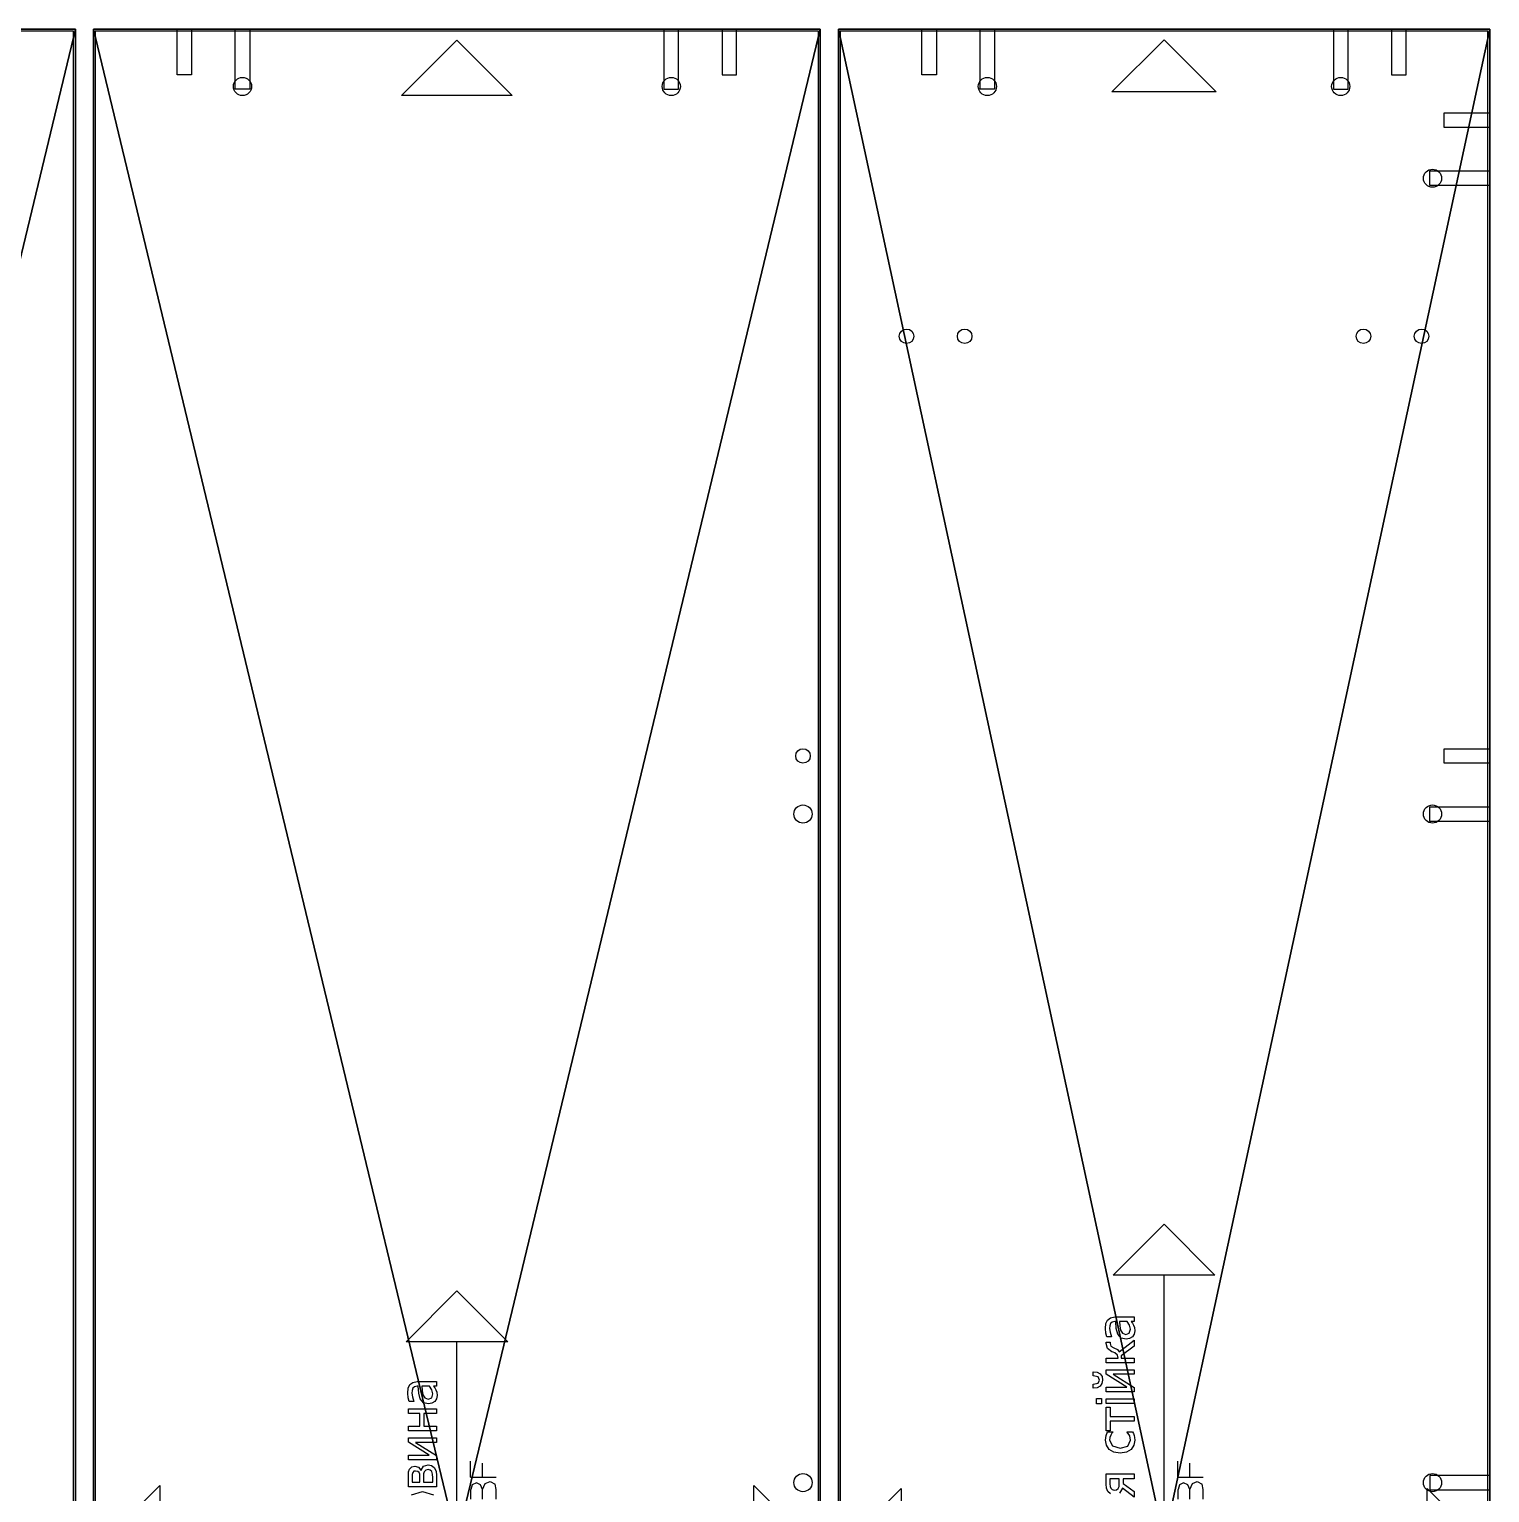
# Model space of a CAD drawing. Header units: millimetres. Extents: x -3498 to 36, y -676 to 1664.
# Drawn here: x -1991 to -1188, y 858 to 1664 of the extents above; entities that cross this region are included whole.
import ezdxf

# ---------------------------------------------------------------- set-up
doc = ezdxf.new("R2010")
doc.units = ezdxf.units.MM
doc.header["$LTSCALE"] = 25.4
doc.layers.get('0').update_dxf_attribs({"true_color": 0xffffff})
for name, color, linetype, true_color in [('ABF-DSIDE-8', 32, 'Continuous', 0xcc5400), ('ABF_cuttingLines', 134, 'Continuous', 0x009987), ('ABF_edgeBanding', 252, 'Continuous', 0x777799), ('ABF_Label', 36, 'Continuous', 0x664400), ('DEPTH12-$38878', 34, 'Continuous', 0xaa4400), ('DEPTH13', 32, 'Continuous', 0xcc6600), ('DEPTH13_5-$89199', 172, 'Continuous', 0x0000cc), ('DEPTH14-$89260', 22, 'Continuous', 0xcc4400)]:
    doc.layers.add(name, color=color, linetype=linetype, true_color=true_color)

# ---------------------------------------------------------------- blocks, each defined once
blk = doc.blocks.new('Group54#1')
at = {"layer": 'DEPTH14-$89260', "color": 0}
blk.add_circle((-31.5, -32), 5, dxfattribs=at)
blk = doc.blocks.new('Group56#1')
at = {"layer": 'ABF-DSIDE-8', "color": 0, "extrusion": (-1, 0, 0)}
for centre in [(0, -9), (32, -9)]:
    blk.add_circle(centre, 4, dxfattribs=at)
blk = doc.blocks.new('Group57#1')
at = {"layer": 'ABF-DSIDE-8', "color": 0}
for points in [[(0, -4, 0), (-25, -4, 0), (-25, 4, 0), (0, 4, 0), (0, -4, 0)], [(0, -36, 0), (-33, -36, 0), (-33, -28, 0), (0, -28, 0), (0, -36, 0)]]:
    blk.add_polyline3d(points, close=True, dxfattribs=at)
blk = doc.blocks.new('Group66#1')
at = {"layer": 'DEPTH14-$89260', "color": 0}
blk.add_circle((-31.5, 32), 5, dxfattribs=at)
blk = doc.blocks.new('Group68#1')
at = {"layer": 'ABF-DSIDE-8', "color": 0, "extrusion": (-1, 0, 0)}
blk.add_circle((-32, -9), 4, dxfattribs=at)
blk = doc.blocks.new('Group69#1')
at = {"layer": 'ABF-DSIDE-8', "color": 0}
blk.add_polyline3d([(0, 36, 0), (-33, 36, 0), (-33, 28, 0), (0, 28, 0), (0, 36, 0)], close=True, dxfattribs=at)
blk = doc.blocks.new('Group70#1')
at = {"layer": 'DEPTH14-$89260', "color": 0}
blk.add_circle((-31.5, -32), 5, dxfattribs=at)
blk = doc.blocks.new('Group72#1')
at = {"layer": 'ABF-DSIDE-8', "color": 0, "extrusion": (-1, 0, 0)}
for centre in [(0, -9), (32, -9)]:
    blk.add_circle(centre, 4, dxfattribs=at)
blk = doc.blocks.new('Group73#1')
at = {"layer": 'ABF-DSIDE-8', "color": 0}
for points in [[(0, -4, 0), (-25, -4, 0), (-25, 4, 0), (0, 4, 0), (0, -4, 0)], [(0, -36, 0), (-33, -36, 0), (-33, -28, 0), (0, -28, 0), (0, -36, 0)]]:
    blk.add_polyline3d(points, close=True, dxfattribs=at)
blk = doc.blocks.new('Group82#1')
at = {"layer": 'DEPTH14-$89260', "color": 0}
blk.add_circle((-32, -31.5), 5, dxfattribs=at)
blk = doc.blocks.new('Group84#1')
at = {"layer": 'ABF-DSIDE-8', "color": 0, "extrusion": (0, -1, 0)}
for centre in [(-32, -9), (0, -9)]:
    blk.add_circle(centre, 4, dxfattribs=at)
blk = doc.blocks.new('Group85#1')
at = {"layer": 'ABF-DSIDE-8', "color": 0}
for points in [[(-36, 0, 0), (-36, -33, 0), (-28, -33, 0), (-28, 0, 0), (-36, 0, 0)], [(-4, 0, 0), (-4, -25, 0), (4, -25, 0), (4, 0, 0), (-4, 0, 0)]]:
    blk.add_polyline3d(points, close=True, dxfattribs=at)
blk = doc.blocks.new('Group86#1')
at = {"layer": 'DEPTH14-$89260', "color": 0}
blk.add_circle((32, -31.5), 5, dxfattribs=at)
blk = doc.blocks.new('Group88#1')
at = {"layer": 'ABF-DSIDE-8', "color": 0, "extrusion": (0, -1, 0)}
for centre in [(0, -9), (32, -9)]:
    blk.add_circle(centre, 4, dxfattribs=at)
blk = doc.blocks.new('Group89#1')
at = {"layer": 'ABF-DSIDE-8', "color": 0}
for points in [[(4, 0, 0), (4, -25, 0), (-4, -25, 0), (-4, 0, 0), (4, 0, 0)], [(36, 0, 0), (36, -33, 0), (28, -33, 0), (28, 0, 0), (36, 0, 0)]]:
    blk.add_polyline3d(points, close=True, dxfattribs=at)
blk = doc.blocks.new('Group155#1')
at = {"layer": 'DEPTH12-$38878', "color": 0}
blk.add_circle((0, -9), 4, dxfattribs=at)
at = {"layer": 'DEPTH13', "color": 0}
blk.add_circle((32, -9), 4, dxfattribs=at)
blk = doc.blocks.new('Group159#1')
at = {"layer": 'DEPTH12-$38878', "color": 0}
blk.add_circle((0, -9), 4, dxfattribs=at)
at = {"layer": 'DEPTH13', "color": 0}
blk.add_circle((-32, -9), 4, dxfattribs=at)
blk = doc.blocks.new('Group207#1')
at = {"layer": 'ABF_Label', "color": 0}
for p, q in [((33.36, 20.13), (35.21, 20.48)), ((35.21, 20.48), (36.77, 20.25)), ((47.9, 21.89), (47.9, 23.6)), ((47.9, 23.6), (49.77, 23.6)), ((49.77, 21.89), (47.9, 21.89)), ((49.77, 23.6), (49.77, 21.89)), ((53.48, 23.44), (53.29, 24.8)), ((53.29, 24.8), (54.71, 24.8)), ((54.02, 22.39), (53.48, 23.44)), ((54.93, 21.7), (54.02, 22.39)), ((54.71, 24.8), (55.08, 23.09)), ((56.18, 21.46), (54.93, 21.7)), ((55.08, 23.09), (56.18, 22.57)), ((56.18, 22.57), (57.26, 23.08)), ((57.46, 21.69), (56.18, 21.46)), ((57.26, 23.08), (57.64, 24.8)), ((58.35, 22.39), (57.46, 21.69)), ((57.64, 24.8), (59.06, 24.8)), ((58.88, 23.42), (58.35, 22.39)), ((59.06, 24.8), (58.88, 23.42)), ((72.53, 20.33), (74.22, 20.49)), ((74.22, 20.49), (75.92, 20.33)), ((16.36, 18.74), (17.22, 19.66)), ((18.39, 14.5), (16.61, 15.56)), ((17.22, 19.66), (18.33, 20.11)), ((17.89, 18.12), (17.73, 17.41)), ((17.73, 17.41), (17.84, 16.63)), ((17.84, 16.63), (18.24, 16.07)), ((18.37, 18.64), (17.89, 18.12)), ((18.24, 16.07), (18.99, 15.73)), ((18.33, 20.11), (19.82, 20.25)), ((19.01, 18.87), (18.37, 18.64)), ((18.99, 15.73), (19.96, 15.64)), ((19.9, 18.94), (19.01, 18.87)), ((19.82, 20.25), (23.34, 20.25)), ((21.69, 18.94), (19.9, 18.94)), ((19.96, 15.64), (21.69, 15.64)), ((21.69, 15.64), (21.69, 18.94)), ((23.34, 20.25), (23.34, 10.47)), ((30.65, 15.35), (31, 17.57)), ((31, 17.57), (31.92, 19.15)), ((31.92, 19.15), (33.36, 20.13)), ((33.13, 18.08), (32.36, 15.35)), ((35.19, 19.05), (33.13, 18.08)), ((36.08, 18.92), (35.19, 19.05)), ((36.89, 18.61), (36.08, 18.92)), ((36.77, 20.25), (38.1, 19.72)), ((37.56, 18.22), (36.89, 18.61)), ((38.01, 17.88), (37.56, 18.22)), ((38.1, 17.88), (38.01, 17.88)), ((38.1, 19.72), (38.1, 17.88)), ((38.45, 18.8), (38.45, 20.25)), ((38.45, 20.25), (46.75, 20.25)), ((41.77, 18.8), (38.45, 18.8)), ((41.77, 10.47), (41.77, 18.8)), ((46.75, 18.8), (43.42, 18.8)), ((43.42, 18.8), (43.42, 10.47)), ((46.75, 20.25), (46.75, 18.8)), ((48.01, 10.47), (48.01, 20.25)), ((48.01, 20.25), (49.66, 20.25)), ((49.66, 20.25), (49.66, 10.47)), ((52.07, 10.47), (52.07, 20.25)), ((52.07, 20.25), (53.7, 20.25)), ((58.17, 17.76), (53.56, 10.47)), ((53.7, 20.25), (53.7, 13.07)), ((53.7, 13.07), (58.26, 20.25)), ((58.17, 10.47), (58.17, 17.76)), ((58.26, 20.25), (59.8, 20.25)), ((59.8, 20.25), (59.8, 10.47)), ((62.18, 10.47), (62.18, 20.25)), ((62.18, 20.25), (63.83, 20.25)), ((63.83, 20.25), (63.83, 15.99)), ((63.83, 15.99), (64.92, 16.26)), ((64.92, 16.26), (65.69, 17.26)), ((65.69, 17.26), (65.9, 17.77)), ((65.9, 17.77), (66.09, 18.28)), ((66.81, 16.32), (66.07, 15.67)), ((66.07, 15.67), (70.06, 10.47)), ((66.09, 18.28), (67.16, 19.8)), ((67.38, 17.51), (66.81, 16.32)), ((67.16, 19.8), (68.93, 20.25)), ((67.97, 18.55), (67.38, 17.51)), ((69, 18.83), (67.97, 18.55)), ((68.93, 20.25), (69.38, 20.25)), ((69.38, 18.83), (69, 18.83)), ((69.38, 20.25), (69.38, 18.83)), ((70.86, 15.03), (72.22, 16.17)), ((71.23, 20.04), (72.53, 20.33)), ((71.23, 18.37), (71.23, 20.04)), ((71.33, 18.37), (71.23, 18.37)), ((72.87, 18.86), (71.33, 18.37)), ((72.22, 16.17), (74.16, 16.69)), ((74.21, 19.03), (72.87, 18.86)), ((75.1, 15.45), (73.65, 15.19)), ((74.16, 16.69), (76.58, 16.9)), ((75.14, 18.97), (74.21, 19.03)), ((76.58, 15.59), (75.1, 15.45)), ((75.92, 18.7), (75.14, 18.97)), ((75.92, 20.33), (77.16, 19.76)), ((76.41, 18.15), (75.92, 18.7)), ((76.58, 17.22), (76.41, 18.15)), ((76.58, 16.9), (76.58, 17.22)), ((76.58, 12.88), (76.58, 15.59)), ((77.16, 19.76), (77.96, 18.72)), ((77.96, 18.72), (78.22, 17.16)), ((78.22, 17.16), (78.22, 10.47)), ((15.24, 10.47), (18.39, 14.5)), ((17.16, 10.47), (15.24, 10.47)), ((20.06, 14.35), (17.16, 10.47)), ((21.69, 14.35), (20.06, 14.35)), ((21.69, 10.47), (21.69, 14.35)), ((23.34, 10.47), (21.69, 10.47)), ((30.98, 13.09), (30.65, 15.35)), ((31.92, 11.5), (30.98, 13.09)), ((33.37, 10.56), (31.92, 11.5)), ((32.36, 15.35), (33.11, 12.64)), ((33.11, 12.64), (35.19, 11.68)), ((35.21, 10.25), (33.37, 10.56)), ((35.19, 11.68), (36.72, 12.01)), ((36.07, 10.31), (35.21, 10.25)), ((36.83, 10.5), (36.07, 10.31)), ((36.72, 12.01), (38.01, 12.87)), ((37.49, 10.74), (36.83, 10.5)), ((38.1, 11.02), (37.49, 10.74)), ((38.01, 12.87), (38.1, 12.87)), ((38.1, 12.87), (38.1, 11.02)), ((43.42, 10.47), (41.77, 10.47)), ((49.66, 10.47), (48.01, 10.47)), ((53.56, 10.47), (52.07, 10.47)), ((59.8, 10.47), (58.17, 10.47)), ((63.83, 10.47), (62.18, 10.47)), ((64.65, 14.98), (63.83, 14.98)), ((63.83, 14.98), (63.83, 10.47)), ((68.01, 10.47), (64.65, 14.98)), ((70.06, 10.47), (68.01, 10.47)), ((70.43, 13.3), (70.86, 15.03)), ((70.67, 12.06), (70.43, 13.3)), ((71.3, 11.06), (70.67, 12.06)), ((72.25, 10.42), (71.3, 11.06)), ((72.56, 14.57), (72.13, 13.41)), ((72.13, 13.41), (72.6, 12.14)), ((73.4, 10.2), (72.25, 10.42)), ((73.65, 15.19), (72.56, 14.57)), ((72.6, 12.14), (73.99, 11.71)), ((74.54, 10.32), (73.4, 10.2)), ((73.99, 11.71), (75.4, 12.05)), ((75.39, 10.67), (74.54, 10.32)), ((76.04, 11.09), (75.39, 10.67)), ((75.4, 12.05), (76.58, 12.88)), ((76.58, 11.51), (76.04, 11.09)), ((76.58, 10.47), (76.58, 11.51)), ((78.22, 10.47), (76.58, 10.47)), ((-59.86, 0), (92.88, 0)), ((14.53, -4.88), (17.96, -4.88)), ((19.51, -5.38), (17.96, -4.88)), ((22.27, -4.79), (22.27, -8.97)), ((22.27, -4.79), (27.81, -4.79)), ((14.53, -8.98), (17.96, -8.98)), ((17.96, -8.98), (19.55, -8.25)), ((17.96, -8.98), (20.04, -9.9)), ((20.29, -6.84), (19.51, -5.38)), ((19.55, -8.25), (20.29, -6.84)), ((20.04, -9.9), (20.74, -11.59)), ((22.27, -8.97), (27.09, -8.97)), ((22.27, -8.97), (22.27, -13.72)), ((14.53, -13.72), (17.96, -13.72)), ((17.96, -13.72), (19.76, -13.36)), ((20.74, -11.59), (19.76, -13.36))]:
    blk.add_line(p, q, dxfattribs=at)
blk.add_polyline3d([(92.88, 17.78, 0), (110.66, 0, 0), (92.88, -17.78, 0), (92.88, 17.78, 0)], close=True, dxfattribs=at)
blk = doc.blocks.new('Group219#1')
at = {"layer": 'ABF_cuttingLines', "color": 0}
blk.add_polyline3d([(380.5, 19, 0), (380.5, 1681, 0), (24, 1681, 0), (24, 19, 0), (380.5, 19, 0)], close=True, dxfattribs=at)
blk = doc.blocks.new('Group220#1')
at = {"layer": 'ABF_edgeBanding', "color": 0}
for points in [[(202.25, 1676.22, 0), (230.94, 1647.53, 0), (173.56, 1647.53, 0), (202.25, 1676.22, 0)], [(28.78, 850, 0), (57.47, 878.69, 0), (57.47, 821.31, 0), (28.78, 850, 0)], [(375.72, 850, 0), (347.03, 821.31, 0), (347.03, 878.69, 0), (375.72, 850, 0)]]:
    blk.add_polyline3d(points, close=True, dxfattribs=at)
blk = doc.blocks.new('___#9')
at = {"color": 0}
for p, q in [((23, 1682), (23, 18)), ((381.5, 1682), (23, 1682)), ((381.5, 1682, 18), (23, 1682, 18)), ((23, 1682, 18), (23, 18, 18)), ((381.5, 1682), (23, 1682)), ((23, 1682), (23, 1682, 18)), ((381.5, 1682, 18), (23, 1682, 18)), ((23, 1682), (23, 18)), ((23, 1682, 18), (23, 18, 18)), ((23, 1682), (23, 1682, 18)), ((381.5, 18), (381.5, 1682)), ((381.5, 18, 18), (381.5, 1682, 18)), ((381.5, 18), (381.5, 1682)), ((381.5, 1682), (381.5, 1682, 18)), ((381.5, 18, 18), (381.5, 1682, 18)), ((381.5, 1682), (381.5, 1682, 18))]:
    blk.add_line(p, q, dxfattribs=at)
for name, p in [('Group84#1', (331.5, 1682, 18)), ('Group85#1', (331.5, 1682, 18)), ('Group88#1', (73, 1682, 18)), ('Group89#1', (73, 1682, 18)), ('Group82#1', (331.5, 1682, 18)), ('Group86#1', (73, 1682, 18)), ('Group56#1', (381.5, 1632, 18)), ('Group57#1', (381.5, 1632, 18)), ('Group54#1', (381.5, 1632, 18)), ('Group155#1', (60.5, 1522, 18)), ('Group159#1', (344, 1522, 18)), ('Group72#1', (381.5, 1282, 18)), ('Group73#1', (381.5, 1282, 18)), ('Group70#1', (381.5, 1282, 18)), ('Group66#1', (381.5, 850, 18)), ('Group68#1', (381.5, 850, 18)), ('Group69#1', (381.5, 850, 18))]:
    blk.add_blockref(name, p, dxfattribs=at)
at = {"layer": 'ABF_cuttingLines', "color": 0}
blk.add_blockref('Group219#1', (0, 0, 18), dxfattribs=at)
at = {"layer": 'ABF_edgeBanding', "color": 0}
blk.add_blockref('Group220#1', (0, 0, 18), dxfattribs=at)
at = {"layer": 'ABF_Label', "color": 0, "xscale": 1.574803149606299, "yscale": 1.574803149606299, "rotation": 90}
blk.add_blockref('Group207#1', (202.25, 850, 18), dxfattribs=at)
at = {"color": 0}
mesh = blk.add_polyface(dxfattribs=at)
corners = [(381.5, 1682), (23, 18), (23, 1682), (381.5, 18)]
mesh.append_faces([[corners[k] for k in face] for face in [(0, 1, 2), (1, 0, 3)]], dxfattribs={"vtx0": -1, "color": 0})
at = {"color": 7, "true_color": 0xffffff}
mesh = blk.add_polyface(dxfattribs=at)
corners = [(381.5, 18, 18), (23, 1682, 18), (23, 18, 18), (381.5, 1682, 18)]
mesh.append_faces([[corners[k] for k in face] for face in [(0, 1, 2), (1, 0, 3)]], dxfattribs={"vtx0": -1, "color": 7})
at = {"color": 0}
mesh = blk.add_polyface(dxfattribs=at)
corners = [(23, 1682, 18), (381.5, 1682), (23, 1682), (381.5, 1682, 18)]
mesh.append_faces([[corners[k] for k in face] for face in [(0, 1, 2), (1, 0, 3)]], dxfattribs={"vtx0": -1, "color": 0})
mesh = blk.add_polyface(dxfattribs=at)
corners = [(23, 1682, 18), (23, 18), (23, 18, 18), (23, 1682)]
mesh.append_faces([[corners[k] for k in face] for face in [(0, 1, 2), (1, 0, 3)]], dxfattribs={"vtx0": -1, "color": 0})
mesh = blk.add_polyface(dxfattribs=at)
corners = [(381.5, 1682), (381.5, 18, 18), (381.5, 18), (381.5, 1682, 18)]
mesh.append_faces([[corners[k] for k in face] for face in [(0, 1, 2), (1, 0, 3)]], dxfattribs={"vtx0": -1, "color": 0})
blk = doc.blocks.new('Group30#1')
at = {"layer": 'DEPTH14-$89260', "color": 0}
blk.add_circle((32, -31.5), 5, dxfattribs=at)
blk = doc.blocks.new('Group32#1')
at = {"layer": 'ABF-DSIDE-8', "color": 0, "extrusion": (0, -1, 0)}
for centre in [(0, -9), (32, -9)]:
    blk.add_circle(centre, 4, dxfattribs=at)
blk = doc.blocks.new('Group33#1')
at = {"layer": 'ABF-DSIDE-8', "color": 0}
for points in [[(4, 0, 0), (4, -25, 0), (-4, -25, 0), (-4, 0, 0), (4, 0, 0)], [(36, 0, 0), (36, -33, 0), (28, -33, 0), (28, 0, 0), (36, 0, 0)]]:
    blk.add_polyline3d(points, close=True, dxfattribs=at)
blk = doc.blocks.new('Group34#1')
at = {"layer": 'DEPTH14-$89260', "color": 0}
blk.add_circle((-32, -31.5), 5, dxfattribs=at)
blk = doc.blocks.new('Group36#1')
at = {"layer": 'ABF-DSIDE-8', "color": 0, "extrusion": (0, -1, 0)}
for centre in [(-32, -9), (0, -9)]:
    blk.add_circle(centre, 4, dxfattribs=at)
blk = doc.blocks.new('Group37#1')
at = {"layer": 'ABF-DSIDE-8', "color": 0}
for points in [[(-36, 0, 0), (-36, -33, 0), (-28, -33, 0), (-28, 0, 0), (-36, 0, 0)], [(-4, 0, 0), (-4, -25, 0), (4, -25, 0), (4, 0, 0), (-4, 0, 0)]]:
    blk.add_polyline3d(points, close=True, dxfattribs=at)
blk = doc.blocks.new('Group131#1')
at = {"layer": 'DEPTH13_5-$89199', "color": 0}
blk.add_circle((-9, 32), 5, dxfattribs=at)
blk = doc.blocks.new('Group143#1')
at = {"layer": 'DEPTH12-$38878', "color": 0}
blk.add_circle((-9, 0), 4, dxfattribs=at)
at = {"layer": 'DEPTH13_5-$89199', "color": 0}
blk.add_circle((-9, -32), 5, dxfattribs=at)
blk = doc.blocks.new('Group209#1')
at = {"layer": 'ABF_Label', "color": 0}
for p, q in [((16.02, 15.83), (17.21, 12.02)), ((18.9, 7.13), (18.9, 16.91)), ((18.9, 16.91), (22.49, 16.91)), ((22.1, 15.6), (20.53, 15.6)), ((20.53, 15.6), (20.53, 12.92)), ((23.18, 15.57), (22.1, 15.6)), ((22.49, 16.91), (24.07, 16.85)), ((23.88, 15.37), (23.18, 15.57)), ((24.27, 14.99), (23.88, 15.37)), ((24.07, 16.85), (25.06, 16.51)), ((25.06, 16.51), (25.82, 15.77)), ((25.82, 15.77), (26.07, 14.66)), ((28.31, 7.13), (28.31, 16.91)), ((28.31, 16.91), (29.94, 16.91)), ((29.94, 16.91), (29.94, 9.73)), ((29.94, 9.73), (34.49, 16.91)), ((34.49, 16.91), (36.03, 16.91)), ((36.03, 16.91), (36.03, 7.13)), ((38.42, 7.13), (38.42, 16.91)), ((38.42, 16.91), (40.06, 16.91)), ((40.06, 16.91), (40.06, 12.95)), ((44.49, 12.95), (44.49, 16.91)), ((44.49, 16.91), (46.14, 16.91)), ((46.14, 16.91), (46.14, 7.13)), ((48.63, 16.7), (49.93, 16.99)), ((48.63, 15.03), (48.63, 16.7)), ((50.27, 15.52), (48.72, 15.03)), ((49.93, 16.99), (51.61, 17.15)), ((51.61, 15.7), (50.27, 15.52)), ((51.61, 17.15), (53.31, 16.99)), ((52.54, 15.63), (51.61, 15.7)), ((53.31, 15.36), (52.54, 15.63)), ((53.31, 16.99), (54.56, 16.42)), ((53.8, 14.82), (53.31, 15.36)), ((54.56, 16.42), (55.35, 15.38)), ((55.35, 15.38), (55.62, 13.82)), ((17.21, 12.02), (16.02, 8.2)), ((20.53, 12.92), (22.42, 12.92)), ((22.47, 11.64), (20.53, 11.64)), ((20.53, 11.64), (20.53, 8.44)), ((22.42, 12.92), (23.28, 12.98)), ((23.44, 11.61), (22.47, 11.64)), ((23.28, 12.98), (23.84, 13.22)), ((24.09, 11.42), (23.44, 11.61)), ((23.84, 13.22), (24.25, 13.69)), ((24.73, 10.88), (24.09, 11.42)), ((24.25, 13.69), (24.38, 14.41)), ((24.38, 14.41), (24.27, 14.99)), ((25.68, 13.41), (24.66, 12.54)), ((24.66, 12.54), (24.7, 12.48)), ((24.7, 12.48), (26.03, 11.67)), ((24.87, 10.08), (24.73, 10.88)), ((26.07, 14.66), (25.68, 13.41)), ((26.03, 11.67), (26.57, 10.09)), ((34.4, 14.43), (29.8, 7.13)), ((34.4, 7.13), (34.4, 14.43)), ((40.06, 12.95), (44.49, 12.95)), ((44.49, 11.54), (40.06, 11.54)), ((40.06, 11.54), (40.06, 7.13)), ((44.49, 7.13), (44.49, 11.54)), ((47.83, 9.97), (48.26, 11.7)), ((48.26, 11.7), (49.62, 12.83)), ((48.72, 15.03), (48.63, 15.03)), ((49.96, 11.23), (49.53, 10.07)), ((49.62, 12.83), (51.56, 13.35)), ((51.05, 11.85), (49.96, 11.23)), ((52.49, 12.11), (51.05, 11.85)), ((51.56, 13.35), (53.98, 13.57)), ((53.98, 12.25), (52.49, 12.11)), ((53.98, 13.88), (53.8, 14.82)), ((53.98, 13.57), (53.98, 13.88)), ((53.98, 9.54), (53.98, 12.25)), ((55.62, 13.82), (55.62, 7.13)), ((22.75, 7.13), (18.9, 7.13)), ((20.53, 8.44), (21.96, 8.44)), ((21.96, 8.44), (23.33, 8.51)), ((24.31, 7.29), (22.75, 7.13)), ((23.33, 8.51), (24.17, 8.79)), ((24.17, 8.79), (24.71, 9.32)), ((25.56, 7.92), (24.31, 7.29)), ((24.71, 9.32), (24.87, 10.08)), ((26.3, 8.83), (25.56, 7.92)), ((26.57, 10.09), (26.3, 8.83)), ((29.8, 7.13), (28.31, 7.13)), ((36.03, 7.13), (34.4, 7.13)), ((40.06, 7.13), (38.42, 7.13)), ((46.14, 7.13), (44.49, 7.13)), ((48.07, 8.72), (47.83, 9.97)), ((48.7, 7.73), (48.07, 8.72)), ((49.65, 7.09), (48.7, 7.73)), ((49.53, 10.07), (50, 8.8)), ((50.8, 6.86), (49.65, 7.09)), ((50, 8.8), (51.39, 8.37)), ((51.94, 6.98), (50.8, 6.86)), ((51.39, 8.37), (52.8, 8.71)), ((52.79, 7.33), (51.94, 6.98)), ((53.44, 7.76), (52.79, 7.33)), ((52.8, 8.71), (53.98, 9.54)), ((53.98, 8.17), (53.44, 7.76)), ((53.98, 7.13), (53.98, 8.17)), ((55.62, 7.13), (53.98, 7.13)), ((-36.51, 0), (69.53, 0)), ((14.53, -4.88), (17.96, -4.88)), ((19.51, -5.38), (17.96, -4.88)), ((22.27, -4.79), (22.27, -8.97)), ((22.27, -4.79), (27.81, -4.79)), ((14.53, -8.98), (17.96, -8.98)), ((17.96, -8.98), (19.55, -8.25)), ((17.96, -8.98), (20.04, -9.9)), ((20.29, -6.84), (19.51, -5.38)), ((19.55, -8.25), (20.29, -6.84)), ((20.04, -9.9), (20.74, -11.59)), ((22.27, -8.97), (27.09, -8.97)), ((22.27, -8.97), (22.27, -13.72)), ((14.53, -13.72), (17.96, -13.72)), ((17.96, -13.72), (19.76, -13.36)), ((20.74, -11.59), (19.76, -13.36))]:
    blk.add_line(p, q, dxfattribs=at)
blk.add_polyline3d([(69.53, 17.78, 0), (87.31, 0, 0), (69.53, -17.78, 0), (69.53, 17.78, 0)], close=True, dxfattribs=at)
blk = doc.blocks.new('Group221#1')
at = {"layer": 'ABF_cuttingLines', "color": 0}
blk.add_polyline3d([(399, 19, 0), (399, 1681, 0), (1, 1681, 0), (1, 19, 0), (399, 19, 0)], close=True, dxfattribs=at)
blk = doc.blocks.new('Group222#1')
at = {"layer": 'ABF_edgeBanding', "color": 0}
for points in [[(200, 1675.93, 0), (230.42, 1645.51, 0), (169.58, 1645.51, 0), (200, 1675.93, 0)], [(6.07, 850, 0), (36.49, 880.42, 0), (36.49, 819.58, 0), (6.07, 850, 0)], [(393.93, 850, 0), (363.51, 819.58, 0), (363.51, 880.42, 0), (393.93, 850, 0)]]:
    blk.add_polyline3d(points, close=True, dxfattribs=at)
blk = doc.blocks.new('___#10')
at = {"color": 0}
for p, q in [((0, 1682), (0, 18)), ((400, 1682), (0, 1682)), ((400, 1682, 18), (0, 1682, 18)), ((0, 1682, 18), (0, 18, 18)), ((400, 1682), (0, 1682)), ((0, 1682), (0, 1682, 18)), ((400, 1682, 18), (0, 1682, 18)), ((0, 1682), (0, 18)), ((0, 1682, 18), (0, 18, 18)), ((0, 1682), (0, 1682, 18)), ((400, 18), (400, 1682)), ((400, 18, 18), (400, 1682, 18)), ((400, 18), (400, 1682)), ((400, 1682), (400, 1682, 18)), ((400, 18, 18), (400, 1682, 18)), ((400, 1682), (400, 1682, 18))]:
    blk.add_line(p, q, dxfattribs=at)
for name, p in [('Group32#1', (50, 1682, 18)), ('Group33#1', (50, 1682, 18)), ('Group36#1', (350, 1682, 18)), ('Group37#1', (350, 1682, 18)), ('Group30#1', (50, 1682, 18)), ('Group34#1', (350, 1682, 18)), ('Group143#1', (399.5, 1282, 18)), ('Group131#1', (399.5, 850, 18))]:
    blk.add_blockref(name, p, dxfattribs=at)
at = {"layer": 'ABF_cuttingLines', "color": 0}
blk.add_blockref('Group221#1', (0, 0, 18), dxfattribs=at)
at = {"layer": 'ABF_edgeBanding', "color": 0}
blk.add_blockref('Group222#1', (0, 0, 18), dxfattribs=at)
at = {"layer": 'ABF_Label', "color": 0, "xscale": 1.574803149606299, "yscale": 1.574803149606299, "rotation": 90}
blk.add_blockref('Group209#1', (200, 850, 18), dxfattribs=at)
at = {"color": 0}
mesh = blk.add_polyface(dxfattribs=at)
corners = [(400, 1682), (0, 18), (0, 1682), (400, 18)]
mesh.append_faces([[corners[k] for k in face] for face in [(0, 1, 2), (1, 0, 3)]], dxfattribs={"vtx0": -1, "color": 0})
at = {"color": 7, "true_color": 0xffffff}
mesh = blk.add_polyface(dxfattribs=at)
corners = [(400, 18, 18), (0, 1682, 18), (0, 18, 18), (400, 1682, 18)]
mesh.append_faces([[corners[k] for k in face] for face in [(0, 1, 2), (1, 0, 3)]], dxfattribs={"vtx0": -1, "color": 7})
at = {"color": 0}
mesh = blk.add_polyface(dxfattribs=at)
corners = [(0, 1682, 18), (400, 1682), (0, 1682), (400, 1682, 18)]
mesh.append_faces([[corners[k] for k in face] for face in [(0, 1, 2), (1, 0, 3)]], dxfattribs={"vtx0": -1, "color": 0})
mesh = blk.add_polyface(dxfattribs=at)
corners = [(0, 1682, 18), (0, 18), (0, 18, 18), (0, 1682)]
mesh.append_faces([[corners[k] for k in face] for face in [(0, 1, 2), (1, 0, 3)]], dxfattribs={"vtx0": -1, "color": 0})
mesh = blk.add_polyface(dxfattribs=at)
corners = [(400, 1682), (400, 18, 18), (400, 18), (400, 1682, 18)]
mesh.append_faces([[corners[k] for k in face] for face in [(0, 1, 2), (1, 0, 3)]], dxfattribs={"vtx0": -1, "color": 0})
blk = doc.blocks.new('Group223#1')
at = {"layer": 'ABF_cuttingLines', "color": 0}
blk.add_polyline3d([(-1, 19, 0), (-1, 1681, 0), (-399, 1681, 0), (-399, 19, 0), (-1, 19, 0)], close=True, dxfattribs=at)
blk = doc.blocks.new('___#17')
at = {"color": 0}
for p, q in [((-400, 1682, 18), (0, 1682, 18)), ((-400, 1682), (0, 1682)), ((-400, 1682, 18), (0, 1682, 18)), ((-400, 1682), (0, 1682)), ((0, 1682, 18), (0, 18, 18)), ((0, 1682), (0, 18)), ((0, 1682, 18), (0, 1682)), ((0, 1682, 18), (0, 18, 18)), ((0, 1682), (0, 18)), ((0, 1682, 18), (0, 1682))]:
    blk.add_line(p, q, dxfattribs=at)
at = {"layer": 'ABF_cuttingLines', "color": 0}
blk.add_blockref('Group223#1', (0, 0, 18), dxfattribs=at)
at = {"color": 7, "true_color": 0xffffff}
mesh = blk.add_polyface(dxfattribs=at)
corners = [(0, 18, 18), (-400, 1682, 18), (-400, 18, 18), (0, 1682, 18)]
mesh.append_faces([[corners[k] for k in face] for face in [(0, 1, 2), (1, 0, 3)]], dxfattribs={"vtx0": -1, "color": 7})
at = {"color": 0}
mesh = blk.add_polyface(dxfattribs=at)
corners = [(0, 1682), (-400, 18), (-400, 1682), (0, 18)]
mesh.append_faces([[corners[k] for k in face] for face in [(0, 1, 2), (1, 0, 3)]], dxfattribs={"vtx0": -1, "color": 0})
mesh = blk.add_polyface(dxfattribs=at)
corners = [(-400, 1682, 18), (0, 1682), (-400, 1682), (0, 1682, 18)]
mesh.append_faces([[corners[k] for k in face] for face in [(0, 1, 2), (1, 0, 3)]], dxfattribs={"vtx0": -1, "color": 0})
mesh = blk.add_polyface(dxfattribs=at)
corners = [(0, 1682), (0, 18, 18), (0, 18), (0, 1682, 18)]
mesh.append_faces([[corners[k] for k in face] for face in [(0, 1, 2), (1, 0, 3)]], dxfattribs={"vtx0": -1, "color": 0})
blk = doc.blocks.new('THICKNESS_18')
at = {"color": 0}
for name, p in [('___#17', (-1966, -18)), ('___#10', (-1956, -18)), ('___#9', (-1569, -18))]:
    blk.add_blockref(name, p, dxfattribs=at)

msp = doc.modelspace()

# ---------------------------------------------------------------- block references
at = {"color": 0}
msp.add_blockref('THICKNESS_18', (0, 0), dxfattribs=at)

doc.saveas('drawing.dxf')
